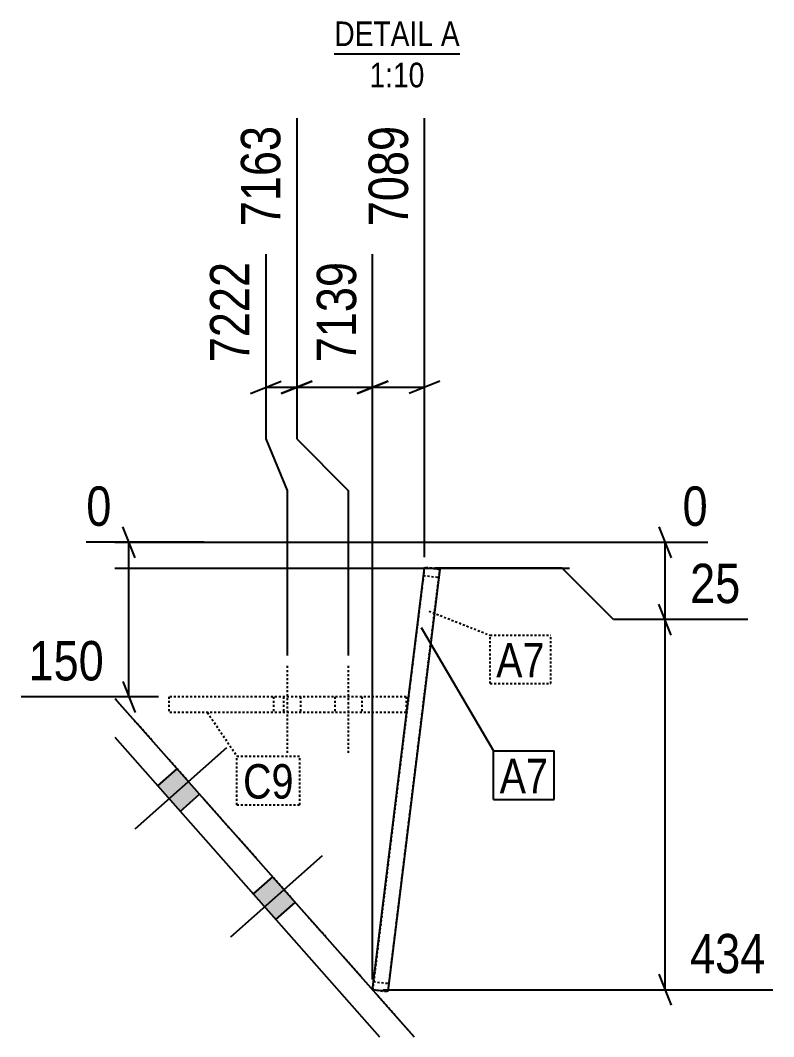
# Model space of a CAD drawing. Header units: millimetres. Extents: x 78 to 81970, y 20 to 5254.
# Drawn here: x 81239 to 81970, y 40 to 1026 of the extents above; entities that cross this region are included whole.
import ezdxf

# ---------------------------------------------------------------- set-up
doc = ezdxf.new("R2010")
doc.units = ezdxf.units.MM
doc.linetypes.add('DXK_LINE_DOT2', pattern=[3.9198, 1.9599, -1.9599])
for name, color, linetype in [('MÅLSÆTNING', 7, 'Continuous'), ('STÅL', 7, 'Continuous'), ('TEKST', 7, 'Continuous')]:
    doc.layers.add(name, color=color, linetype=linetype)
doc.styles.add('Arial Narrow', font='ARIALN.TTF', dxfattribs={"height": 0.2})

msp = doc.modelspace()

# ---------------------------------------------------------------- hatches: boundary and pattern name
at = {"layer": 'STÅL', "linetype": 'Continuous'}
for points in [[(81372.72, 283.31), (81394.59, 258.6), (81413.31, 275.16), (81391.44, 299.88)], [(81372.72, 283.31), (81394.59, 258.6), (81413.31, 275.16), (81391.44, 299.88)], [(81465.49, 178.46), (81487.35, 153.74), (81506.08, 170.31), (81484.21, 195.03)], [(81465.49, 178.46), (81487.35, 153.74), (81506.08, 170.31), (81484.21, 195.03)]]:
    msp.add_hatch(color=96, dxfattribs=at).paths.add_polyline_path(points)

# ---------------------------------------------------------------- linework, layer by layer
at = {"layer": 'MÅLSÆTNING', "color": 7, "linetype": 'Continuous'}
for p, q in [((81507.6, 931.18), (81507.6, 620.11)), ((81507.6, 931.18), (81507.6, 620.11)), ((81631.55, 505.42), (81631.55, 931.18)), ((81477.6, 799.18), (81477.6, 620.11)), ((81581.22, 95.5), (81581.22, 799.18)), ((81581.22, 95.5), (81581.22, 799.18)), ((81462.6, 664.11), (81492.6, 676.11)), ((81492.6, 664.11), (81522.6, 676.11)), ((81522.6, 676.11), (81492.6, 664.11)), ((81566.22, 664.11), (81596.22, 676.11)), ((81596.22, 676.11), (81566.22, 664.11)), ((81646.55, 676.11), (81616.55, 664.11)), ((81477.6, 670.11), (81507.6, 670.11)), ((81507.6, 670.11), (81581.22, 670.11)), ((81581.22, 670.11), (81631.55, 670.11)), ((81477.6, 620.11), (81498.15, 570.11)), ((81507.6, 620.11), (81557.6, 570.11)), ((81507.6, 620.11), (81557.6, 570.11)), ((81498.15, 570.11), (81498.15, 409.7)), ((81557.6, 570.11), (81557.6, 409.7)), ((81557.6, 570.11), (81557.6, 409.7)), ((81350.71, 504.7), (81338.71, 534.7)), ((81859.03, 534.7), (81871.03, 504.7)), ((81417.39, 519.7), (81303.34, 519.7)), ((81344.71, 369.7), (81344.71, 519.7)), ((81707.81, 519.7), (81906.41, 519.7)), ((81865.03, 444.7), (81865.03, 519.7)), ((81765.03, 494.7), (81641.46, 494.7)), ((81765.03, 494.7), (81641.46, 494.7)), ((81815.03, 444.7), (81765.03, 494.7)), ((81815.03, 444.7), (81765.03, 494.7)), ((81871.03, 429.7), (81859.03, 459.7)), ((81871.03, 429.7), (81859.03, 459.7)), ((81945.35, 444.7), (81815.03, 444.7)), ((81945.35, 444.7), (81815.03, 444.7)), ((81865.03, 85.5), (81865.03, 444.7)), ((81338.71, 384.7), (81350.71, 354.7)), ((81373.4, 369.7), (81240.02, 369.7)), ((81859.03, 100.5), (81871.03, 70.5)), ((81591.22, 85.5), (81969.73, 85.5))]:
    msp.add_line(p, q, dxfattribs=at)
at = {"layer": 'STÅL', "color": 2, "linetype": 'Continuous'}
for p, q in [((81331, 519.7), (81772.35, 519.7)), ((81331, 494.7), (81772.35, 494.7)), ((81581.22, 85.5), (81631.46, 494.7)), ((81646.44, 493.6), (81596.1, 83.68)), ((81637.47, 494.7), (81646.44, 493.6)), ((81331, 368.19), (81621.37, 40)), ((81331, 330.47), (81587.99, 40)), ((81596.1, 83.68), (81581.22, 85.5))]:
    msp.add_line(p, q, dxfattribs=at)
at = {"layer": 'STÅL', "color": 7, "linetype": 'DXK_LINE_DOT2'}
for p, q in [((81331, 494.7), (81772.35, 494.7)), ((81631.55, 495.42), (81581.22, 85.5)), ((81596.1, 83.68), (81646.44, 493.6)), ((81646.44, 493.6), (81631.55, 495.42)), ((81630.57, 487.48), (81645.46, 485.66)), ((81621.37, 40), (81331, 368.19)), ((81613.72, 369.7), (81383.4, 369.7)), ((81383.4, 369.7), (81383.4, 354.7)), ((81494.81, 369.7), (81494.81, 354.7)), ((81613.72, 369.7), (81613.72, 354.7)), ((81613.72, 354.7), (81383.4, 354.7)), ((81582.19, 93.44), (81597.08, 91.62)), ((81581.22, 85.5), (81596.1, 83.68))]:
    msp.add_line(p, q, dxfattribs=at)
at = {"layer": 'STÅL', "color": 96, "linetype": 'DXK_LINE_DOT2'}
for p, q in [((81498.15, 399.7), (81498.15, 314.7)), ((81557.6, 399.7), (81557.6, 314.7)), ((81485.15, 369.7), (81485.15, 354.7)), ((81511.15, 369.7), (81511.15, 354.7)), ((81544.6, 369.7), (81544.6, 354.7)), ((81570.6, 369.7), (81570.6, 354.7))]:
    msp.add_line(p, q, dxfattribs=at)
at = {"layer": 'STÅL', "color": 96, "linetype": 'Continuous'}
for p, q in [((81350.7, 241.8), (81439.82, 320.65)), ((81350.7, 241.8), (81439.82, 320.65)), ((81372.72, 283.31), (81391.44, 299.88)), ((81372.72, 283.31), (81391.44, 299.88)), ((81394.59, 258.6), (81413.31, 275.16)), ((81394.59, 258.6), (81413.31, 275.16)), ((81443.47, 136.95), (81532.59, 215.8)), ((81443.47, 136.95), (81532.59, 215.8)), ((81465.49, 178.46), (81484.21, 195.03)), ((81465.49, 178.46), (81484.21, 195.03)), ((81487.35, 153.74), (81506.08, 170.31)), ((81487.35, 153.74), (81506.08, 170.31))]:
    msp.add_line(p, q, dxfattribs=at)
at = {"layer": 'TEKST', "color": 246, "linetype": 'Continuous'}
msp.add_line((81544.05, 993.68), (81665.69, 993.68), dxfattribs=at)
at = {"layer": 'TEKST', "color": 7, "linetype": 'DXK_LINE_DOT2'}
for p, q in [((81635.94, 452.94), (81695.17, 429.55)), ((81695.17, 429.55), (81754.06, 429.55)), ((81695.17, 382.55), (81695.17, 429.55)), ((81754.06, 382.55), (81754.06, 429.55)), ((81695.17, 382.55), (81754.06, 382.55)), ((81420.86, 354.7), (81449.51, 312.03)), ((81449.51, 312.03), (81510.52, 312.03)), ((81449.51, 265.03), (81449.51, 312.03)), ((81510.52, 265.03), (81510.52, 312.03)), ((81449.51, 265.03), (81510.52, 265.03))]:
    msp.add_line(p, q, dxfattribs=at)
at = {"layer": 'TEKST', "color": 7, "linetype": 'Continuous'}
for p, q in [((81698.51, 317.23), (81757.4, 317.23)), ((81698.51, 270.23), (81698.51, 317.23)), ((81757.4, 270.23), (81757.4, 317.23)), ((81698.51, 270.23), (81757.4, 270.23))]:
    msp.add_line(p, q, dxfattribs=at)

# ---------------------------------------------------------------- wipeouts: each hides what was drawn before it
at = {"color": 0, "linetype": 'Continuous'}
for points, layer in [([(81499.6, 931.89), (81443.6, 931.89), (81443.6, 818.39), (81499.6, 818.39)], 'MÅLSÆTNING'), ([(81623.55, 931.89), (81567.55, 931.89), (81567.55, 818.39), (81623.55, 818.39)], 'MÅLSÆTNING'), ([(81469.6, 799.89), (81413.6, 799.89), (81413.6, 686.39), (81469.6, 686.39)], 'MÅLSÆTNING'), ([(81573.22, 799.89), (81517.22, 799.89), (81517.22, 686.39), (81573.22, 686.39)], 'MÅLSÆTNING'), ([(81946.07, 452.7), (81946.07, 508.7), (81881.32, 508.7), (81881.32, 452.7)], 'MÅLSÆTNING'), ([(81328.43, 377.7), (81328.43, 433.7), (81239.3, 433.7), (81239.3, 377.7)], 'MÅLSÆTNING'), ([(81970.44, 93.5), (81970.44, 149.5), (81881.32, 149.5), (81881.32, 93.5)], 'MÅLSÆTNING'), ([(81639.93, 1001.18), (81639.93, 1026.18), (81544.05, 1026.18), (81544.05, 1001.18)], 'TEKST'), ([(81665.69, 1001.18), (81665.69, 1026.18), (81647.43, 1026.18), (81647.43, 1001.18)], 'TEKST'), ([(81631.53, 961.18), (81631.53, 986.18), (81578.21, 986.18), (81578.21, 961.18)], 'TEKST')]:
    msp.add_wipeout(points, dxfattribs=at).dxf.layer = layer
at = {"color": 0}
for points in [[(81748.06, 388.55), (81748.06, 423.55), (81701.17, 423.55), (81701.17, 388.55)], [(81751.4, 276.23), (81751.4, 311.23), (81704.51, 311.23), (81704.51, 276.23)]]:
    msp.add_wipeout(points, dxfattribs=at).dxf.layer = 'TEKST'

# ---------------------------------------------------------------- next in the draw order: texts
at = {"layer": 'MÅLSÆTNING', "color": 3, "linetype": 'Continuous', "style": 'Arial Narrow'}
for s, p in [('7163', (81491.6, 826.39)), ('7089', (81615.55, 826.39)), ('7222', (81461.6, 694.39)), ('7139', (81565.22, 694.39))]:
    msp.add_text(s, height=38.177, rotation=90.00021, dxfattribs=at).set_placement(p)
for s, p in [('25', (81889.32, 460.7)), ('150', (81247.3, 385.7)), ('434', (81889.32, 101.5))]:
    msp.add_text(s, height=38.177, dxfattribs=at).set_placement(p)
at = {"layer": 'TEKST', "color": 96, "linetype": 'Continuous', "style": 'Arial Narrow'}
for s, height, p in [('DETAIL', 23.861, (81544.05, 1001.18)), ('A', 23.86, (81647.43, 1001.18)), ('1:10', 23.861, (81578.21, 961.18))]:
    msp.add_text(s, height=height, dxfattribs=at).set_placement(p)

# ---------------------------------------------------------------- next in the draw order: wipeouts: each hides what was drawn before it
at = {"color": 0, "linetype": 'Continuous'}
for points in [[(81335.71, 527.7), (81335.71, 583.7), (81295.34, 583.7), (81295.34, 527.7)], [(81914.41, 527.7), (81914.41, 583.7), (81874.03, 583.7), (81874.03, 527.7)]]:
    msp.add_wipeout(points, dxfattribs=at).dxf.layer = 'MÅLSÆTNING'
at = {"color": 0}
for points in [[(81748.06, 388.55), (81748.06, 423.55), (81701.17, 423.55), (81701.17, 388.55)], [(81504.52, 271.03), (81504.52, 306.03), (81455.51, 306.03), (81455.51, 271.03)], [(81751.4, 276.23), (81751.4, 311.23), (81704.51, 311.23), (81704.51, 276.23)]]:
    msp.add_wipeout(points, dxfattribs=at).dxf.layer = 'TEKST'

# ---------------------------------------------------------------- next in the draw order: linework, layer by layer
at = {"layer": 'TEKST', "color": 7, "linetype": 'Continuous'}
msp.add_line((81628.3, 436.93), (81698.51, 317.23), dxfattribs=at)

# ---------------------------------------------------------------- next in the draw order: texts
at = {"layer": 'MÅLSÆTNING', "color": 3, "linetype": 'Continuous', "style": 'Arial Narrow'}
for p in [(81303.34, 535.7), (81882.03, 535.7)]:
    msp.add_text('0', height=38.18, dxfattribs=at).set_placement(p)
at = {"layer": 'TEKST', "color": 3, "style": 'Arial Narrow'}
for p in [(81701.17, 388.55), (81704.51, 276.23)]:
    msp.add_text('A7', height=33.405, dxfattribs=at).set_placement(p)

# ---------------------------------------------------------------- next in the draw order: wipeouts: each hides what was drawn before it
at = {"color": 0}
msp.add_wipeout([(81504.52, 271.03), (81504.52, 306.03), (81455.51, 306.03), (81455.51, 271.03)], dxfattribs=at).dxf.layer = 'TEKST'

# ---------------------------------------------------------------- next in the draw order: texts
at = {"layer": 'TEKST', "color": 3, "style": 'Arial Narrow'}
msp.add_text('C9', height=33.405, dxfattribs=at).set_placement((81455.51, 271.03))

doc.saveas('drawing.dxf')
